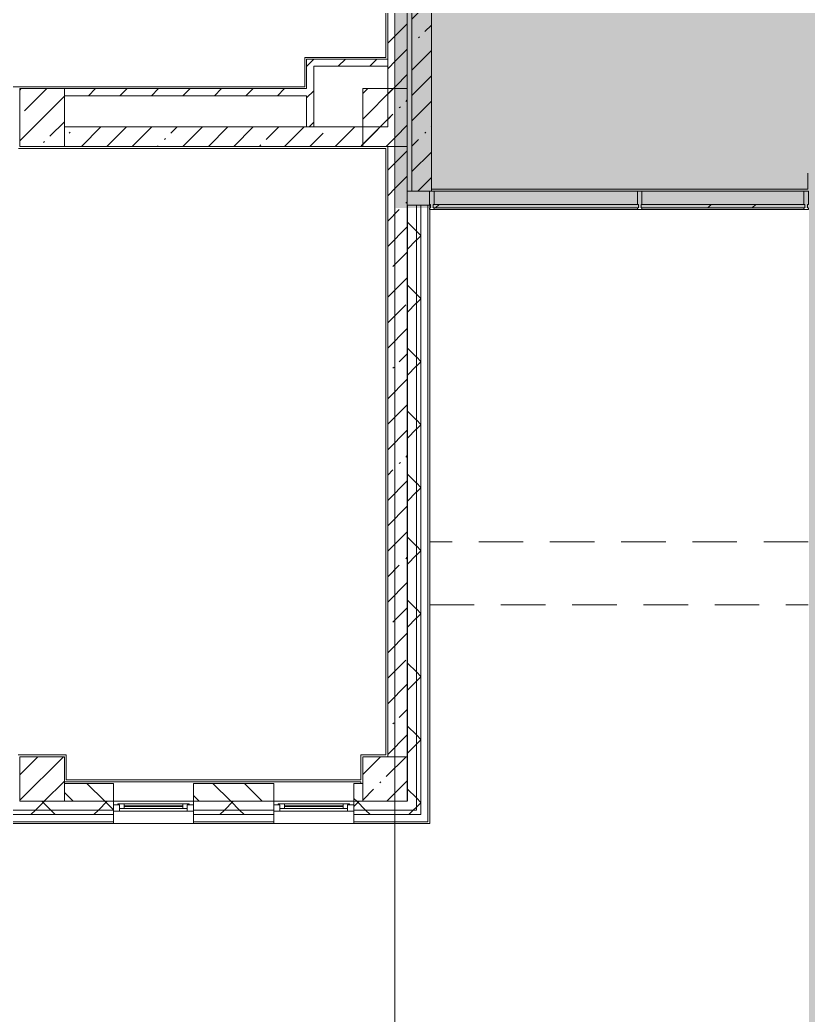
# Model space of a CAD drawing. Header units: millimetres. Extents: x 81303 to 275082, y -8553 to 29000.
# Drawn here: x 228422 to 237273, y 1150 to 12321 of the extents above; entities that cross this region are included whole.
import ezdxf

# ---------------------------------------------------------------- set-up
doc = ezdxf.new("R2010")
doc.units = ezdxf.units.MM
doc.linetypes.add('200_ШТРИХ__ш1_п0_6_', pattern=[800, 500, -300])
doc.linetypes.add('Осевая', pattern=[31.75, 6.35, -4.7625, 15.875, -4.7625])
doc.layers.add('A-DETL-GENF-2', color=7, linetype='Continuous', lineweight=9, true_color=0xc0c0c0, transparency=0.4)
for name, color, linetype, lineweight in [('A-DETL-MBND-1', 7, '200_ШТРИХ__ш1_п0_6_', 9), ('A-GLAZ-3', 7, 'Continuous', 5), ('A-GLAZ-CURT-2', 7, 'Continuous', 5), ('A-GLAZ-CWMG-2', 7, 'Continuous', 5), ('A-WALL', 7, 'Continuous', 9), ('A-WALL-3', 7, 'Continuous', 5), ('I-WALL-3', 7, 'Continuous', 5), ('S-COLS-3', 7, 'Continuous', 5), ('Оси', 7, 'Continuous', 9), ('Оси-2', 7, 'Осевая', 9)]:
    doc.layers.add(name, color=color, linetype=linetype, lineweight=lineweight)
for name, color, linetype, lineweight, true_color in [('A-FLOR-1', 7, 'Continuous', 5, 0xb7b7b7), ('A-FLOR-2', 7, 'Continuous', 5, 0xaaaaaa), ('A-GLAZ-CURT-3', 7, 'Continuous', 5, 0x737373), ('A-GLAZ-CWMG-3', 7, 'Continuous', 5, 0x737373), ('A-GLAZ-CWMG-4', 7, 'Continuous', 5, 0x383e42), ('A-WALL-4', 7, 'Continuous', 5, 0x737373), ('I-WALL-4', 7, 'Continuous', 5, 0x737373), ('S-COLS-4', 7, 'Continuous', 5, 0x737373)]:
    doc.layers.add(name, color=color, linetype=linetype, lineweight=lineweight, true_color=true_color)
pattern_1 = [(45, (148072.5, 0), (-285.1231, 285.1231), []), (45, (148357.62, 0), (-285.1231, 285.1231), [504.031, -100.806, 16.764, -84.042])]
pattern_2 = [(45, (148072.5, 0), (-353.5534, 353.5534), []), (135, (148072.5, 0), (-353.5534, -353.5534), [])]
pattern_3 = [(45, (148072.5, 0), (-176.7767, 176.7767), [])]

# ---------------------------------------------------------------- blocks, each defined once
blk = doc.blocks.new('BSC_Колонна _Прямоугольная - 500х500-V21-3_10_3_птичка')
at = {"layer": 'S-COLS-3'}
h = blk.add_hatch(dxfattribs=at)
h.set_pattern_fill('FP_47', color=256, style=0, pattern_type=2)
h.set_pattern_definition([(45, (-80600, -3800), (-285.1231, 285.1231), []), (45, (-80314.88, -3800), (-285.1231, 285.1231), [504.031, -100.806, 16.764, -84.042])])
h.paths.add_polyline_path([(-250, -250), (250, -250), (250, 250), (-250, 250)])
for p, q in [((250, 250), (-250, 250)), ((-250, 250), (-250, -250)), ((250, -250), (250, 250)), ((-250, -250), (250, -250))]:
    blk.add_line(p, q, dxfattribs=at)
blk = doc.blocks.new('120_Окно_СКБ_1Ст - 120_Окно_СКБ_1Ст 900х2500_h_-19906774-3_10_3_птичка')
at = {"layer": 'A-GLAZ-3'}
for p, q in [((-450, -75), (-450, -5)), ((-450, -5), (-380, -5)), ((450, -5), (-450, -5)), ((-380, -75), (-450, -75)), ((-450, -75), (-400, -75)), ((-380, -75), (-400, -75)), ((-400, -75), (-400, -85)), ((-400, -85), (400, -85)), ((400, -85), (-400, -85)), ((-380, -5), (-380, -75)), ((380, -35), (-380, -35)), ((-380, -35), (-380, -75)), ((-330, -85), (-330, -35)), ((-330, -55), (330, -55)), ((330, -65), (-330, -65)), ((330, -85), (330, -35)), ((380, -75), (380, -5)), ((380, -5), (450, -5)), ((380, -75), (380, -35)), ((450, -75), (380, -75)), ((400, -75), (380, -75)), ((400, -75), (450, -75)), ((400, -85), (400, -75)), ((450, -5), (450, -75))]:
    blk.add_line(p, q, dxfattribs=at)
blk = doc.blocks.new('Системная панель - Стекло - 40мм-33184352-3_10_3_птичка')
at = {"layer": 'A-GLAZ-CURT-2'}
h = blk.add_hatch(dxfattribs=at)
h.set_pattern_fill('FP_123', color=256, style=0, pattern_type=2)
h.set_pattern_definition([(45, (-86642.5, -9710), (-1414.214, 1414.214), [1000, -3000]), (45, (-87642.5, -10210), (-1414.214, 1414.214), [3000, -1000]), (45, (-85642.5, -10710), (-1414.214, 1414.214), [1000, -3000])])
h.paths.add_polyline_path([(1153, 0), (1153, 40), (-1153, 40), (-1153, 0), (557, 0)])
at = {"layer": 'A-GLAZ-CURT-3'}
for p, q in [((1153, 40), (-1153, 40)), ((-1153, 40), (-1153, 0)), ((-1153, 0), (1153, 0)), ((1153, 0), (1153, 40))]:
    blk.add_line(p, q, dxfattribs=at)
blk = doc.blocks.new('Системная панель - Стекло - 40мм-33184353-3_10_3_птичка')
at = {"layer": 'A-GLAZ-CURT-2'}
h = blk.add_hatch(dxfattribs=at)
h.set_pattern_fill('FP_124', color=256, style=0, pattern_type=2)
h.set_pattern_definition([(45, (-88744.2, -9710), (-1414.214, 1414.214), [1000, -3000]), (45, (-89744.2, -10210), (-1414.214, 1414.214), [3000, -1000]), (45, (-87744.2, -10710), (-1414.214, 1414.214), [1000, -3000])])
h.paths.add_polyline_path([(919, 0), (919, 40), (-919, 40), (-919, 0), (786, 0)])
at = {"layer": 'A-GLAZ-CURT-3'}
for p, q in [((919, 40), (-919, 40)), ((-919, 40), (-919, 0)), ((-919, 0), (919, 0)), ((919, 0), (919, 40))]:
    blk.add_line(p, q, dxfattribs=at)
blk = doc.blocks.new('Прямоугольный импост - Импост структурный с накладкой - 190мм-33184356-3_10_3_птичка')
at = {"layer": 'A-GLAZ-CWMG-2'}
for p, q in [((-50, 2), (-50, 17)), ((-50, 17), (0, 17)), ((0, 17), (0, 2))]:
    blk.add_line(p, q, dxfattribs=at)
at = {"layer": 'A-GLAZ-CWMG-3'}
for p, q in [((-40, 0), (-50, 0)), ((-40, -40), (-40, 0)), ((0, 0), (-10, 0)), ((-10, 0), (-10, -40)), ((-50, -190), (-50, -40)), ((-50, -40), (-40, -40)), ((-10, -40), (0, -40)), ((0, -40), (0, -190)), ((0, -190), (-50, -190))]:
    blk.add_line(p, q, dxfattribs=at)
blk = doc.blocks.new('Прямоугольный импост - Импост структурный с накладкой - 190мм-33184358-3_10_3_птичка')
at = {"layer": 'A-GLAZ-CWMG-2'}
for p, q in [((0, 17), (-50, 17)), ((-50, 17), (-50, 2)), ((0, 2), (0, 17))]:
    blk.add_line(p, q, dxfattribs=at)
at = {"layer": 'A-GLAZ-CWMG-3'}
for p, q in [((-50, 0), (-40, 0)), ((-40, 0), (-40, -40)), ((-10, -40), (-10, 0)), ((-10, 0), (0, 0)), ((-40, -40), (-50, -40)), ((-50, -40), (-50, -190)), ((0, -40), (-10, -40)), ((0, -190), (0, -40)), ((-50, -190), (0, -190))]:
    blk.add_line(p, q, dxfattribs=at)
blk = doc.blocks.new('Прямоугольный импост - Импост структурный с накладкой - 190мм-33184349-3_10_3_птичка')
at = {"layer": 'A-GLAZ-CWMG-2'}
for p, q in [((-25, 2), (-25, 17)), ((-25, 17), (25, 17)), ((25, 17), (25, 2))]:
    blk.add_line(p, q, dxfattribs=at)
at = {"layer": 'A-GLAZ-CWMG-3'}
for p, q in [((-15, 0), (-25, 0)), ((-15, -40), (-15, 0)), ((25, 0), (15, 0)), ((15, 0), (15, -40)), ((-25, -190), (-25, -40)), ((-25, -40), (-15, -40)), ((15, -40), (25, -40)), ((25, -40), (25, -190)), ((25, -190), (-25, -190))]:
    blk.add_line(p, q, dxfattribs=at)
blk = doc.blocks.new('Прямоугольный импост - Импост структурный с накладкой - 190мм-23186050-3_10_3_птичка')
at = {"layer": 'A-GLAZ-CWMG-4'}
for points in [[(85000, 10250), (87285, 10250), (87285, 10400), (85000, 10400)], [(86699, 10193), (87285, 10193), (87285, 10208), (85000, 10208), (85000, 10193)], [(87285, 10208), (87285, 10210), (86699, 10208)]]:
    blk.add_hatch(color=256, dxfattribs=at).paths.add_polyline_path(points)
at = {"layer": 'A-GLAZ-CWMG-2'}
blk.add_line((85000, 10193), (87285, 10193), dxfattribs=at)
at = {"layer": 'A-GLAZ-CWMG-3'}
blk.add_line((85000, 10400), (87285, 10400), dxfattribs=at)
blk = doc.blocks.new('Прямоугольный импост - Импост структурный с накладкой - 190мм-23186051-3_10_3_птичка')
at = {"layer": 'A-GLAZ-CWMG-4'}
for points in [[(88000, 10250), (88000, 10400), (87335, 10400), (87335, 10250)], [(88000, 10208), (88000, 10210), (87335, 10208)], [(88000, 10193), (88000, 10208), (87335, 10208), (87335, 10193)]]:
    blk.add_hatch(color=256, dxfattribs=at).paths.add_polyline_path(points)
at = {"layer": 'A-GLAZ-CWMG-2'}
blk.add_line((87335, 10193), (88000, 10193), dxfattribs=at)
at = {"layer": 'A-GLAZ-CWMG-3'}
blk.add_line((87335, 10400), (88000, 10400), dxfattribs=at)
blk = doc.blocks.new('Прямоугольный импост - Импост структурный с накладкой - 190мм-23186052-3_10_3_птичка')
at = {"layer": 'A-GLAZ-CWMG-4'}
for points in [[(89030, 10250), (89154, 10250), (89154, 10400), (88000, 10400), (88000, 10250), (88564, 10250)], [(88000, 10193), (89154, 10193), (89154, 10208), (88000, 10208)]]:
    blk.add_hatch(color=256, dxfattribs=at).paths.add_polyline_path(points)
at = {"layer": 'A-GLAZ-CWMG-2'}
blk.add_line((88000, 10193), (89154, 10193), dxfattribs=at)
at = {"layer": 'A-GLAZ-CWMG-3'}
blk.add_line((88000, 10400), (89154, 10400), dxfattribs=at)
blk = doc.blocks.new('парапет9 - парапет-22867712-3_10_3_птичка')
at = {"layer": 'A-DETL-MBND-1'}
for p, q in [((89202, 7964), (84952, 7964)), ((84952, 7255), (89202, 7255))]:
    blk.add_line(p, q, dxfattribs=at)
blk = doc.blocks.new('BSC_Колонна _Прямоугольная - 650х500-V131-3_10_3_птичка')
at = {"layer": 'S-COLS-3'}
h = blk.add_hatch(dxfattribs=at)
h.set_pattern_fill('FP_127', color=256, style=0, pattern_type=2)
h.set_pattern_definition([(135, (11225, -80600), (-285.1231, -285.1231), []), (135, (11225, -80314.88), (-285.1231, -285.1231), [504.031, -100.806, 16.764, -84.042])])
h.paths.add_polyline_path([(325, 250), (-325, 250), (-325, -250), (325, -250)])
for p, q in [((325, 250), (-325, 250)), ((-325, 250), (-325, -250)), ((325, -250), (325, 250)), ((-325, -250), (325, -250))]:
    blk.add_line(p, q, dxfattribs=at)
blk = doc.blocks.new('BSC_Колонна _Прямоугольная - 500х500-V132-3_10_3_птичка')
at = {"layer": 'S-COLS-3'}
h = blk.add_hatch(dxfattribs=at)
h.set_pattern_fill('FP_128', color=256, style=0, pattern_type=2)
h.set_pattern_definition([(45, (-84450, -3800), (-285.1231, 285.1231), []), (45, (-84164.88, -3800), (-285.1231, 285.1231), [504.031, -100.806, 16.764, -84.042])])
h.paths.add_polyline_path([(-250, -250), (250, -250), (250, 250), (-250, 250), (-250, -99)])
for p, q in [((250, 250), (-250, 250)), ((-250, 250), (-250, -250)), ((250, -250), (250, 250)), ((-250, -250), (250, -250))]:
    blk.add_line(p, q, dxfattribs=at)

msp = doc.modelspace()

# ---------------------------------------------------------------- hatches: boundary and pattern name
at = {"layer": 'A-DETL-GENF-2'}
msp.add_hatch(color=256, dxfattribs=at).paths.add_polyline_path([(273305.5, -258), (273305.5, 21479), (241405.5, 21479), (241405.5, 27379), (232642.5, 27379), (232642.5, 10208.3), (237282.5, 10208.3), (237282.5, -258), (272060.1, -258)])
at = {"layer": 'A-WALL-3'}
h = msp.add_hatch(dxfattribs=at)
h.set_pattern_fill('FP_58', color=256, style=0, pattern_type=2)
h.set_pattern_definition(pattern_2)
h.paths.add_polyline_path([(232774.1, 10208.3), (232874.1, 10208.3), (232874.1, 10242), (232774.1, 10242)])
h = msp.add_hatch(dxfattribs=at)
h.set_pattern_fill('FP_58', color=256, style=0, pattern_type=2)
h.set_pattern_definition(pattern_2)
h.paths.add_polyline_path([(232874.1, 3450), (232873.6, 10208.3), (232774.1, 10208.3), (232774.1, 3450)])
h = msp.add_hatch(dxfattribs=at)
h.set_pattern_fill('FP_58', color=256, style=0, pattern_type=2)
h.set_pattern_definition(pattern_2)
h.paths.add_polyline_path([(232874.1, 10208.3), (232924.1, 10208.3), (232924.1, 10242), (232874.1, 10242)])
h = msp.add_hatch(dxfattribs=at)
h.set_pattern_fill('FP_58', color=256, style=0, pattern_type=2)
h.set_pattern_definition(pattern_2)
h.paths.add_polyline_path([(232874.1, 3400), (232924.1, 3400), (232923.9, 10208.3), (232874.1, 10208.3), (232874.1, 3450)])
h = msp.add_hatch(dxfattribs=at)
h.set_pattern_fill('FP_56', color=256, style=0, pattern_type=2)
h.set_pattern_definition([(135, (148072.5, 0), (-176.7767, -176.7767), [])])
h.paths.add_polyline_path([(232172.5, 3550), (232272.5, 3550), (232272.5, 3750), (232172.5, 3750), (232172.5, 3701.2)])
h.paths.add_polyline_path([(231043.1, 3550), (231272.5, 3550), (231272.5, 3750), (230372.5, 3750), (230372.5, 3550)])
h.paths.add_polyline_path([(228152.5, 3550), (228422.5, 3550), (228422.5, 3750), (228152.5, 3750)])
h.paths.add_polyline_path([(224517.7, 3550), (225152.5, 3550), (225152.5, 3750), (224052.5, 3750), (224052.5, 3550)])
h.paths.add_polyline_path([(228922.5, 3550), (229472.5, 3550), (229472.5, 3750), (228922.5, 3750), (228922.5, 3666.7)])
h = msp.add_hatch(dxfattribs=at)
h.set_pattern_fill('FP_58', color=256, style=0, pattern_type=2)
h.set_pattern_definition(pattern_2)
h.paths.add_polyline_path([(232774.1, 3450), (232772.5, 3550), (232172.5, 3550), (232172.5, 3450), (232772.5, 3450)])
h.paths.add_polyline_path([(224517.7, 3450), (225152.5, 3450), (225152.5, 3550), (223772.5, 3550), (223772.5, 3450), (224052.5, 3450)])
h.paths.add_polyline_path([(230372.5, 3450), (231272.5, 3450), (231272.5, 3550), (230372.5, 3550)])
h.paths.add_polyline_path([(229472.5, 3450), (229472.5, 3550), (228152.5, 3550), (228152.5, 3450), (229178.7, 3450)])
h = msp.add_hatch(dxfattribs=at)
h.set_pattern_fill('FP_58', color=256, style=0, pattern_type=2)
h.set_pattern_definition(pattern_2)
h.paths.add_polyline_path([(232874.1, 3400), (232874.1, 3450), (232172.5, 3450), (232172.5, 3400), (232774.1, 3400)])
h.paths.add_polyline_path([(225152.5, 3400), (225152.5, 3450), (223772.5, 3450), (223772.5, 3400), (224517.7, 3400)])
h.paths.add_polyline_path([(228152.5, 3400), (229472.5, 3400), (229472.5, 3450), (228152.5, 3450)])
h.paths.add_polyline_path([(231043.1, 3400), (231272.5, 3400), (231272.5, 3450), (230372.5, 3450), (230372.5, 3400)])
at = {"layer": 'I-WALL-3'}
h = msp.add_hatch(dxfattribs=at)
h.set_pattern_fill('FP_54', color=256, style=0, pattern_type=2)
h.set_pattern_definition(pattern_1)
h.paths.add_polyline_path([(232822.5, 10400), (233042.5, 10400), (233042.5, 19100), (232822.5, 19100), (232822.5, 10439.8)])
h = msp.add_hatch(dxfattribs=at)
h.set_pattern_fill('FP_54', color=256, style=0, pattern_type=2)
h.set_pattern_definition(pattern_1)
h.paths.add_polyline_path([(232552.5, 4050), (232772.5, 4050), (232772.5, 10208.3), (232642.5, 10208.3), (232642.5, 15130), (232552.5, 15130), (232552.5, 4279.6)])
h = msp.add_hatch(dxfattribs=at)
h.set_pattern_fill('FP_54', color=256, style=0, pattern_type=2)
h.set_pattern_definition(pattern_1)
h.paths.add_polyline_path([(232642.5, 10208.3), (232772.5, 10208.3), (232772.5, 15130), (232642.5, 15130), (232642.5, 11221)])
h = msp.add_hatch(dxfattribs=at)
h.set_pattern_fill('FP_59', color=256, style=0, pattern_type=2)
h.set_pattern_definition(pattern_3)
h.paths.add_polyline_path([(231642.5, 11120), (231722.5, 11120), (231722.5, 11880), (231642.5, 11880), (231642.5, 11221)])
h = msp.add_hatch(dxfattribs=at)
h.set_pattern_fill('FP_59', color=256, style=0, pattern_type=2)
h.set_pattern_definition(pattern_3)
h.paths.add_polyline_path([(232552.5, 11800), (232552.5, 11880), (231722.5, 11880), (231722.5, 11800)])
h = msp.add_hatch(dxfattribs=at)
h.set_pattern_fill('FP_59', color=256, style=0, pattern_type=2)
h.set_pattern_definition(pattern_3)
h.paths.add_polyline_path([(231642.5, 11470), (231642.5, 11550), (228922.5, 11550), (228922.5, 11470), (231043.1, 11470)])
h = msp.add_hatch(dxfattribs=at)
h.set_pattern_fill('FP_54', color=256, style=0, pattern_type=2)
h.set_pattern_definition(pattern_1)
h.paths.add_polyline_path([(231043.1, 10900), (232552.5, 10900), (232552.5, 11120), (228922.5, 11120), (228922.5, 10900)])
at = {"layer": 'S-COLS-3'}
h = msp.add_hatch(dxfattribs=at)
h.set_pattern_fill('FP_54', color=256, style=0, pattern_type=2)
h.set_pattern_definition(pattern_1)
h.paths.add_polyline_path([(232272.5, 10900), (232642.5, 10900), (232642.5, 11550), (232272.5, 11550), (232272.5, 11221)])
h = msp.add_hatch(dxfattribs=at)
h.set_pattern_fill('FP_54', color=256, style=0, pattern_type=2)
h.set_pattern_definition(pattern_1)
h.paths.add_polyline_path([(232772.5, 10900), (232772.5, 11550), (232642.5, 11550), (232642.5, 10900)])

# ---------------------------------------------------------------- linework, layer by layer
at = {"layer": 'A-DETL-MBND-1'}
for p, q in [((232772.5, 10400), (232822.5, 10400)), ((233022.5, 10242), (233022.5, 10250))]:
    msp.add_line(p, q, dxfattribs=at)
at = {"layer": 'A-FLOR-1'}
for p, q in [((237271.5, 10420), (237271.5, 10600)), ((233042.5, 10420), (237271.5, 10420))]:
    msp.add_line(p, q, dxfattribs=at)
at = {"layer": 'A-FLOR-2'}
for p, q in [((232532.5, 11900), (232532.5, 15130)), ((231623, 11570), (231623, 11900)), ((231623, 11900), (232532.5, 11900)), ((227991.5, 11570), (231623, 11570)), ((232532.5, 10879), (228408.5, 10879)), ((232532.5, 4070), (232532.5, 10879)), ((228402.5, 4070), (228942.5, 4070)), ((228942.5, 4070), (228942.5, 3790)), ((232252.5, 3790), (232252.5, 4070)), ((232252.5, 4070), (232532.5, 4070)), ((228942.5, 3790), (232252.5, 3790))]:
    msp.add_line(p, q, dxfattribs=at)
at = {"layer": 'A-WALL'}
for p, q in [((232552.5, 11800), (232552.5, 11880)), ((231642.5, 11120), (231722.5, 11120)), ((232874.1, 10242), (232874.1, 3450)), ((232924.1, 10242), (232924.1, 3400)), ((233004.1, 10242), (233004.1, 3320)), ((229472.5, 3550), (228922.5, 3550)), ((231272.5, 3550), (230372.5, 3550)), ((232272.5, 3550), (232172.5, 3550)), ((228152.5, 3450), (229472.5, 3450)), ((228152.5, 3400), (229472.5, 3400)), ((230372.5, 3450), (231272.5, 3450)), ((230372.5, 3400), (231272.5, 3400)), ((232172.5, 3450), (232874.1, 3450)), ((232172.5, 3400), (232924.1, 3400)), ((228152.5, 3320), (229472.5, 3320)), ((230372.5, 3320), (231272.5, 3320)), ((232172.5, 3320), (233004.1, 3320))]:
    msp.add_line(p, q, dxfattribs=at)
at = {"layer": 'A-WALL-3'}
for p, q in [((232774.1, 10242), (232774.1, 3550)), ((233024.1, 3300), (233024.1, 10242)), ((229472.5, 3750), (228922.5, 3750)), ((229472.5, 3300), (229472.5, 3750)), ((230372.5, 3750), (230372.5, 3300)), ((231272.5, 3750), (230372.5, 3750)), ((231272.5, 3300), (231272.5, 3750)), ((232172.5, 3750), (232172.5, 3300)), ((232272.5, 3750), (232172.5, 3750)), ((229472.5, 3550), (230372.5, 3550)), ((231272.5, 3550), (232172.5, 3550)), ((233024.1, 3300), (223930.5, 3300))]:
    msp.add_line(p, q, dxfattribs=at)
at = {"layer": 'A-WALL-4'}
msp.add_line((233024.1, 10242), (232774.1, 10242), dxfattribs=at)
at = {"layer": 'I-WALL-3'}
for p, q in [((232552.5, 15130), (232552.5, 11880)), ((232772.5, 4050), (232772.5, 15130)), ((231642.5, 11880), (231642.5, 11550)), ((232552.5, 11880), (231642.5, 11880)), ((231722.5, 11120), (231722.5, 11800)), ((231722.5, 11800), (232552.5, 11800)), ((232552.5, 11800), (232552.5, 11120)), ((231642.5, 11550), (228922.5, 11550)), ((228922.5, 11470), (231642.5, 11470)), ((231642.5, 11470), (231642.5, 11120)), ((231642.5, 11120), (228922.5, 11120)), ((232552.5, 11120), (231722.5, 11120)), ((228922.5, 10900), (232552.5, 10900)), ((232552.5, 10900), (232552.5, 4050)), ((228922.5, 3770), (232252.5, 3770)), ((232252.5, 3750), (232252.5, 3770)), ((230372.5, 3550), (229472.5, 3550)), ((232172.5, 3550), (231272.5, 3550))]:
    msp.add_line(p, q, dxfattribs=at)
at = {"layer": 'I-WALL-4'}
for p, q in [((232822.5, 19100), (232822.5, 10400)), ((233042.5, 10400), (233042.5, 13400)), ((232822.5, 10400), (233042.5, 10400))]:
    msp.add_line(p, q, dxfattribs=at)
at = {"layer": 'S-COLS-3'}
for p, q in [((232642.5, 11550), (232272.5, 11550)), ((232272.5, 11550), (232272.5, 10900)), ((232272.5, 10900), (232642.5, 10900))]:
    msp.add_line(p, q, dxfattribs=at)
at = {"layer": 'S-COLS-4'}
for p, q in [((232772.5, 11550), (232642.5, 11550)), ((232772.5, 10900), (232772.5, 11550)), ((232642.5, 10900), (232772.5, 10900))]:
    msp.add_line(p, q, dxfattribs=at)
at = {"layer": 'Оси'}
for p, q in [((232632.5, 10029.8), (232632.5, 21915.1)), ((232632.5, -1906.3), (232632.5, 9979))]:
    msp.add_line(p, q, dxfattribs=at)
at = {"layer": 'Оси-2'}
msp.add_line((232632.5, 9979), (232632.5, 10029.8), dxfattribs=at)

# ---------------------------------------------------------------- block references
at = {"layer": 'A-DETL-MBND-1'}
msp.add_blockref('парапет9 - парапет-22867712-3_10_3_птичка', (148072.5, -1500), dxfattribs=at)
at = {"layer": 'A-GLAZ-3', "rotation": 180}
for p in [(229922.5, 3435), (231722.5, 3435)]:
    msp.add_blockref('120_Окно_СКБ_1Ст - 120_Окно_СКБ_1Ст 900х2500_h_-19906774-3_10_3_птичка', p, dxfattribs=at)
at = {"layer": 'A-GLAZ-CURT-3'}
for name, p in [('Системная панель - Стекло - 40мм-33184352-3_10_3_птичка', (234215, 10210)), ('Системная панель - Стекло - 40мм-33184353-3_10_3_птичка', (236316.7, 10210))]:
    msp.add_blockref(name, p, dxfattribs=at)
at = {"layer": 'A-GLAZ-CWMG-2', "extrusion": (0, 0, -1), "rotation": 180}
for name, p in [('Прямоугольный импост - Импост структурный с накладкой - 190мм-33184349-3_10_3_птичка', (-235382.5, 10210)), ('Прямоугольный импост - Импост структурный с накладкой - 190мм-33184356-3_10_3_птичка', (-237276, 10210))]:
    msp.add_blockref(name, p, dxfattribs=at)
at = {"layer": 'A-GLAZ-CWMG-3', "rotation": 180}
msp.add_blockref('Прямоугольный импост - Импост структурный с накладкой - 190мм-33184358-3_10_3_птичка', (233022.5, 10210), dxfattribs=at)
at = {"layer": 'A-GLAZ-CWMG-3'}
for name in ['Прямоугольный импост - Импост структурный с накладкой - 190мм-23186050-3_10_3_птичка', 'Прямоугольный импост - Импост структурный с накладкой - 190мм-23186051-3_10_3_птичка', 'Прямоугольный импост - Импост структурный с накладкой - 190мм-23186052-3_10_3_птичка']:
    msp.add_blockref(name, (148072.5, 0), dxfattribs=at)
at = {"layer": 'S-COLS-3', "rotation": 270.0000000000007}
msp.add_blockref('BSC_Колонна _Прямоугольная - 650х500-V131-3_10_3_птичка', (228672.5, 11225), dxfattribs=at)
at = {"layer": 'S-COLS-3'}
for name, p in [('BSC_Колонна _Прямоугольная - 500х500-V21-3_10_3_птичка', (228672.5, 3800)), ('BSC_Колонна _Прямоугольная - 500х500-V132-3_10_3_птичка', (232522.5, 3800))]:
    msp.add_blockref(name, p, dxfattribs=at)

doc.saveas('drawing.dxf')
